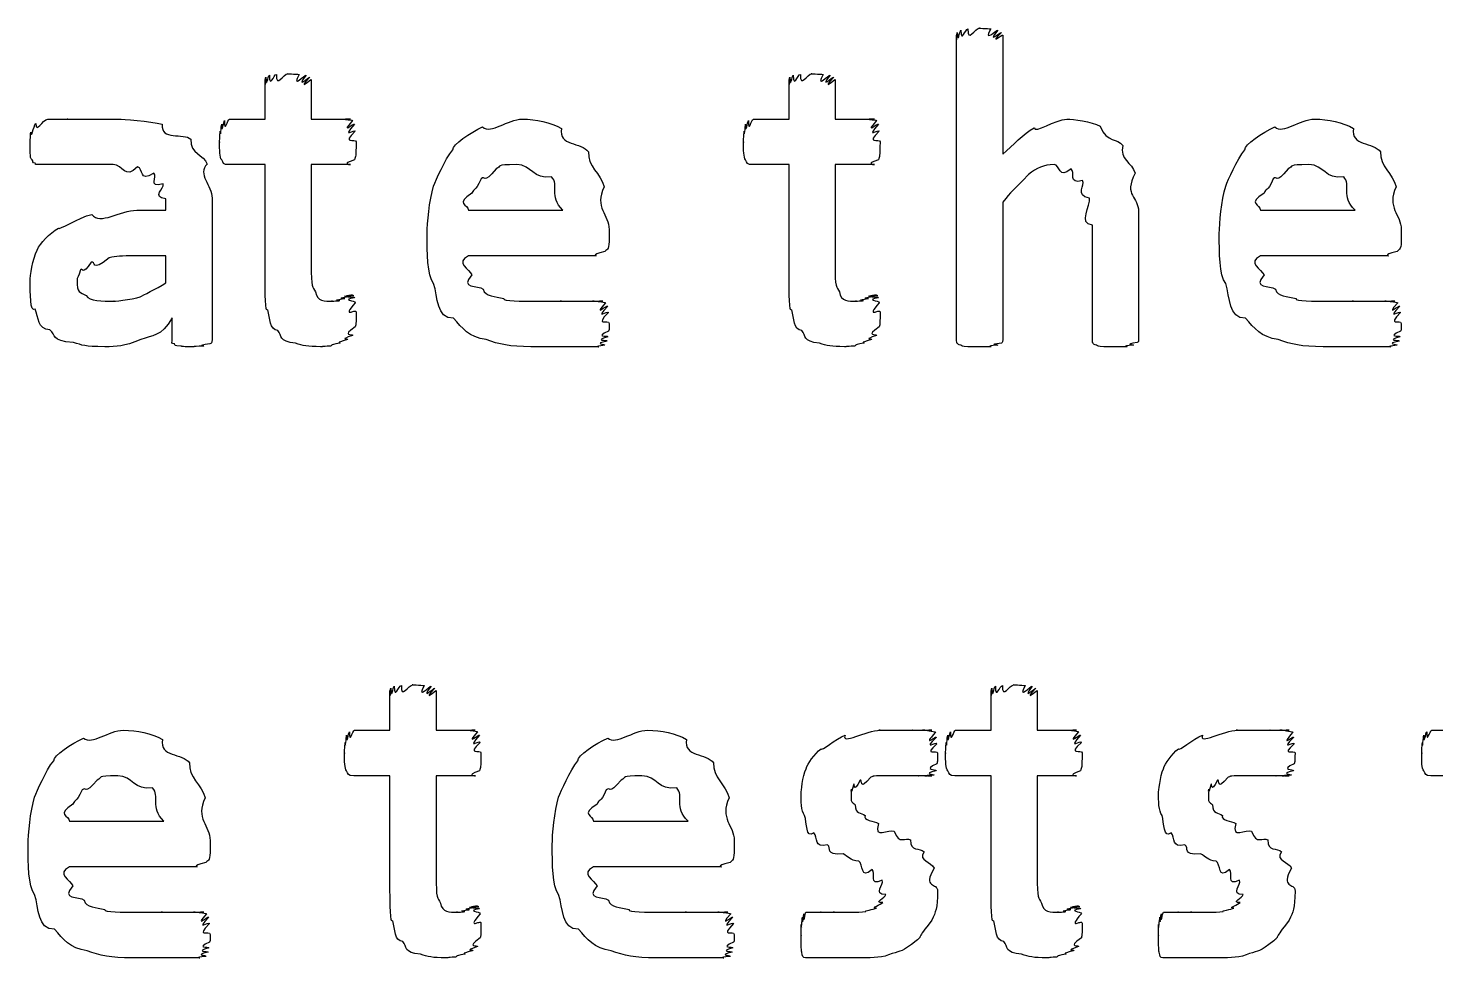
# Model space of a CAD drawing. Header units: millimetres. Extents: x 0 to 216, y 0 to 279.
# Drawn here: x 71.53 to 82.44, y 147.65 to 154.86 of the extents above; entities that cross this region are included whole.
import ezdxf

# ---------------------------------------------------------------- set-up
doc = ezdxf.new("R2010")
doc.units = ezdxf.units.MM
doc.layers.get('0').update_dxf_attribs({"linetype": 'CONTINUOUS'})

msp = doc.modelspace()

# ---------------------------------------------------------------- linework, layer by layer
at = {"color": 0}
for p, q in [((78.7259, 152.443), (78.7259, 154.802)), ((79.0843, 154.802), (79.0843, 153.881)), ((73.364, 154.152), (73.364, 154.46)), ((73.7224, 154.46), (73.7224, 154.152)), ((77.4266, 154.152), (77.4266, 154.46)), ((77.7847, 154.46), (77.7847, 154.152)), ((73.0885, 154.152), (73.364, 154.152)), ((73.7224, 154.152), (74.0255, 154.152)), ((77.1507, 154.152), (77.4266, 154.152)), ((77.7847, 154.152), (78.0881, 154.152)), ((73.364, 153.799), (73.0829, 153.799)), ((73.364, 152.906), (73.364, 153.799)), ((74.0255, 153.799), (73.7224, 153.799)), ((73.7224, 153.799), (73.7224, 153.027)), ((77.4266, 153.799), (77.1454, 153.799)), ((77.4266, 152.906), (77.4266, 153.799)), ((78.0881, 153.799), (77.7847, 153.799)), ((77.7847, 153.799), (77.7847, 153.027)), ((72.595, 153.446), (72.595, 153.534)), ((72.9534, 153.539), (72.9534, 152.443)), ((79.0843, 153.507), (79.0843, 152.443)), ((72.3692, 153.446), (72.595, 153.446)), ((74.9406, 153.446), (75.6737, 153.446)), ((80.137, 153.435), (80.137, 152.443)), ((81.0824, 153.446), (81.8155, 153.446)), ((76.0317, 153.297), (76.0317, 153.236)), ((79.7789, 152.443), (79.7789, 153.33)), ((82.1739, 153.297), (82.1739, 153.236)), ((72.595, 153.093), (72.3579, 153.093)), ((72.595, 152.884), (72.595, 153.093)), ((75.9273, 153.093), (74.9406, 153.093)), ((82.0692, 153.093), (81.0824, 153.093)), ((72.6447, 152.443), (72.6447, 152.613)), ((74.0696, 152.658), (74.0696, 152.658)), ((78.1322, 152.658), (78.1322, 152.658)), ((74.3327, 149.415), (74.3327, 149.724)), ((74.6912, 149.724), (74.6912, 149.415)), ((78.9933, 149.415), (78.9933, 149.724)), ((79.3517, 149.724), (79.3517, 149.415)), ((74.0572, 149.415), (74.3327, 149.415)), ((74.6912, 149.415), (74.9942, 149.415)), ((78.7178, 149.415), (78.9933, 149.415)), ((79.3517, 149.415), (79.6548, 149.415)), ((82.4096, 149.415), (82.6851, 149.415)), ((74.3327, 149.062), (74.0516, 149.062)), ((74.3327, 148.169), (74.3327, 149.062)), ((74.9942, 149.062), (74.6912, 149.062)), ((74.6912, 149.062), (74.6912, 148.291)), ((78.9933, 149.062), (78.7121, 149.062)), ((78.9933, 148.169), (78.9933, 149.062)), ((79.6548, 149.062), (79.3517, 149.062)), ((79.3517, 149.062), (79.3517, 148.291)), ((82.6851, 149.062), (82.4039, 149.062)), ((71.8467, 148.71), (72.5798, 148.71)), ((75.9107, 148.71), (76.6438, 148.71)), ((72.9382, 148.561), (72.9382, 148.5)), ((77.0019, 148.561), (77.0019, 148.5)), ((72.8334, 148.357), (71.8467, 148.357)), ((76.8974, 148.357), (75.9107, 148.357)), ((78.5784, 148.169), (78.5784, 148.169)), ((81.3499, 148.169), (81.3499, 148.169)), ((75.0383, 147.921), (75.0383, 147.921)), ((79.6989, 147.921), (79.6989, 147.921))]:
    msp.add_line(p, q, dxfattribs=at)
for points in [[(78.7259, 154.802), (78.7259, 154.71), (78.7273, 154.816), (78.7315, 154.824)], [(78.7315, 154.824), (78.7368, 154.725), (78.7481, 154.836), (78.759, 154.841)], [(78.759, 154.841), (78.7619, 154.736), (78.7922, 154.851), (78.8141, 154.851)], [(78.8141, 154.851), (78.8098, 154.739), (78.8691, 154.857), (78.9023, 154.857)], [(78.9023, 154.857), (78.8804, 154.857), (78.9686, 154.854), (78.9905, 154.851)], [(78.9905, 154.851), (78.927, 154.736), (79.0346, 154.848), (79.0455, 154.841)], [(79.0455, 154.841), (78.9534, 154.725), (79.0691, 154.831), (79.0734, 154.824)], [(79.0734, 154.824), (78.9644, 154.714), (79.0843, 154.813), (79.0843, 154.802)], [(73.364, 154.46), (73.364, 154.361), (73.3654, 154.468), (73.3697, 154.477)], [(73.3697, 154.477), (73.375, 154.375), (73.3859, 154.489), (73.3972, 154.493)], [(73.3972, 154.493), (73.4, 154.383), (73.43, 154.499), (73.4522, 154.499)], [(73.4522, 154.499), (73.448, 154.386), (73.5072, 154.504), (73.5404, 154.504)], [(73.5404, 154.504), (73.5182, 154.504), (73.6064, 154.501), (73.6286, 154.499)], [(73.6286, 154.499), (73.5651, 154.383), (73.6727, 154.496), (73.6836, 154.493)], [(73.6836, 154.493), (73.5912, 154.375), (73.7073, 154.484), (73.7112, 154.477)], [(73.7112, 154.477), (73.6025, 154.361), (73.7224, 154.463), (73.7224, 154.46)], [(77.4266, 154.46), (77.4266, 154.361), (77.4277, 154.468), (77.4319, 154.477)], [(77.4319, 154.477), (77.4375, 154.375), (77.4485, 154.489), (77.4594, 154.493)], [(77.4594, 154.493), (77.4622, 154.383), (77.4926, 154.499), (77.5148, 154.499)], [(77.5148, 154.499), (77.5106, 154.386), (77.5698, 154.504), (77.603, 154.504)], [(77.603, 154.504), (77.5808, 154.504), (77.669, 154.501), (77.6912, 154.499)], [(77.6912, 154.499), (77.6277, 154.383), (77.7353, 154.496), (77.7462, 154.493)], [(77.7462, 154.493), (77.6538, 154.375), (77.7695, 154.484), (77.7737, 154.477)], [(77.7737, 154.477), (77.6647, 154.361), (77.7847, 154.463), (77.7847, 154.46)], [(71.5479, 154.052), (71.5532, 153.989), (71.567, 154.097), (71.5864, 154.118)], [(71.5864, 154.118), (71.5892, 154.033), (71.6361, 154.152), (71.6802, 154.152)], [(71.6802, 154.152), (71.6774, 154.152), (71.7751, 154.152), (71.8344, 154.152)], [(71.8344, 154.152), (71.7959, 154.152), (71.9557, 154.152), (72.0217, 154.152)], [(72.0217, 154.152), (72.0492, 154.152), (72.161, 154.152), (72.2313, 154.152)], [(72.2313, 154.152), (72.2507, 154.152), (72.475, 154.138), (72.5674, 154.113)], [(73.0278, 154.113), (73.0292, 154.022), (73.0416, 154.136), (73.0497, 154.141)], [(73.0497, 154.141), (73.0472, 154.033), (73.0733, 154.152), (73.0885, 154.152)], [(74.0255, 154.152), (73.9292, 154.152), (74.0378, 154.147), (74.0421, 154.141)], [(74.0421, 154.141), (73.9401, 154.022), (74.0544, 154.127), (74.0586, 154.113)], [(75.0507, 154.091), (75.117, 154.033), (75.245, 154.152), (75.3593, 154.152)], [(75.3593, 154.152), (75.4655, 154.152), (75.577, 154.127), (75.6627, 154.08)], [(77.0901, 154.113), (77.0915, 154.022), (77.1042, 154.136), (77.1123, 154.141)], [(77.1123, 154.141), (77.1095, 154.033), (77.1356, 154.152), (77.1507, 154.152)], [(78.0881, 154.152), (77.9914, 154.152), (78.1004, 154.147), (78.1043, 154.141)], [(78.1043, 154.141), (78.0023, 154.022), (78.117, 154.127), (78.1209, 154.113)], [(79.3267, 154.085), (79.3281, 154.033), (79.4949, 154.152), (79.5803, 154.152)], [(79.5803, 154.152), (79.6325, 154.152), (79.7691, 154.132), (79.8393, 154.097)], [(81.1925, 154.091), (81.2588, 154.033), (81.3869, 154.152), (81.5012, 154.152)], [(81.5012, 154.152), (81.6074, 154.152), (81.7192, 154.127), (81.8046, 154.08)], [(71.5423, 153.953), (71.5423, 153.945), (71.5437, 154.03), (71.5479, 154.052)], [(72.5674, 154.113), (72.5523, 153.982), (72.7329, 154.048), (72.7879, 153.997)], [(73.0112, 153.975), (73.0112, 153.949), (73.0127, 154.036), (73.0169, 154.058)], [(73.0169, 154.058), (73.0179, 153.993), (73.0236, 154.098), (73.0278, 154.113)], [(74.0586, 154.113), (73.9482, 153.993), (74.0639, 154.08), (74.0639, 154.058)], [(74.0639, 154.058), (73.951, 153.949), (74.0696, 154.008), (74.0696, 153.975)], [(74.8192, 153.914), (74.815, 153.953), (74.9582, 154.05), (75.0507, 154.091)], [(75.6627, 154.08), (75.6348, 153.942), (75.8169, 153.975), (75.8719, 153.898)], [(77.0738, 153.975), (77.0738, 153.949), (77.0749, 154.036), (77.0791, 154.058)], [(77.0791, 154.058), (77.0805, 153.993), (77.0862, 154.098), (77.0901, 154.113)], [(78.1209, 154.113), (78.0108, 153.993), (78.1265, 154.08), (78.1265, 154.058)], [(78.1265, 154.058), (78.0136, 153.949), (78.1322, 154.008), (78.1322, 153.975)], [(79.0843, 153.881), (79.1626, 153.945), (79.2455, 154.041), (79.3267, 154.085)], [(79.8393, 154.097), (79.8946, 153.96), (79.9715, 154.01), (80.0156, 153.948)], [(80.9611, 153.914), (80.9569, 153.953), (81.1004, 154.05), (81.1925, 154.091)], [(81.8046, 154.08), (81.7771, 153.942), (81.9587, 153.975), (82.0138, 153.898)], [(71.5423, 153.887), (71.5423, 153.878), (71.5423, 153.931), (71.5423, 153.953)], [(72.7879, 153.997), (72.7837, 153.878), (72.8885, 153.881), (72.9149, 153.804)], [(73.0278, 153.837), (73.0112, 153.854), (73.0112, 153.912), (73.0112, 153.975)], [(74.0696, 153.975), (74.0696, 153.854), (74.0653, 153.866), (74.0586, 153.837)], [(74.6704, 153.633), (74.6898, 153.68), (74.7557, 153.837), (74.8192, 153.914)], [(75.8719, 153.898), (75.8624, 153.788), (75.9672, 153.73), (75.9933, 153.628)], [(77.0901, 153.837), (77.0738, 153.854), (77.0738, 153.912), (77.0738, 153.975)], [(78.1322, 153.975), (78.1322, 153.854), (78.1279, 153.866), (78.1209, 153.837)], [(80.0156, 153.948), (79.9828, 153.839), (80.0901, 153.817), (80.1095, 153.732)], [(80.8122, 153.633), (80.8316, 153.68), (80.8976, 153.837), (80.9611, 153.914)], [(82.0138, 153.898), (82.0043, 153.788), (82.109, 153.73), (82.1351, 153.628)], [(71.5589, 153.837), (71.5451, 153.839), (71.5451, 153.868), (71.5423, 153.887)], [(71.5807, 153.81), (71.5603, 153.813), (71.5656, 153.826), (71.5589, 153.837)], [(71.6082, 153.799), (71.5754, 153.799), (71.5878, 153.802), (71.5807, 153.81)], [(71.6802, 153.799), (71.6001, 153.799), (71.622, 153.799), (71.6082, 153.799)], [(71.8012, 153.799), (71.6661, 153.799), (71.713, 153.799), (71.6802, 153.799)], [(71.9667, 153.799), (71.8799, 153.799), (71.8481, 153.799), (71.8012, 153.799)], [(72.1872, 153.799), (72.0079, 153.799), (72.033, 153.799), (71.9667, 153.799)], [(72.3745, 153.782), (72.281, 153.68), (72.2602, 153.799), (72.1872, 153.799)], [(72.9149, 153.804), (72.8349, 153.724), (72.9534, 153.639), (72.9534, 153.539)], [(73.0829, 153.799), (73.0359, 153.799), (73.0416, 153.811), (73.0278, 153.837)], [(74.0586, 153.837), (73.9373, 153.799), (74.0392, 153.799), (74.0255, 153.799)], [(75.3152, 153.799), (75.1417, 153.799), (75.2023, 153.788), (75.1554, 153.766)], [(75.5855, 153.705), (75.4394, 153.68), (75.4366, 153.799), (75.3152, 153.799)], [(77.1454, 153.799), (77.0985, 153.799), (77.1042, 153.811), (77.0901, 153.837)], [(78.1209, 153.837), (77.9999, 153.799), (78.1018, 153.799), (78.0881, 153.799)], [(79.4812, 153.799), (79.3983, 153.799), (79.3489, 153.773), (79.2826, 153.722)], [(79.6135, 153.766), (79.5154, 153.68), (79.532, 153.799), (79.4812, 153.799)], [(81.4571, 153.799), (81.2835, 153.799), (81.3442, 153.788), (81.2973, 153.766)], [(81.7273, 153.705), (81.5813, 153.68), (81.5785, 153.799), (81.4571, 153.799)], [(72.5015, 153.732), (72.3829, 153.658), (72.4256, 153.771), (72.3745, 153.782)], [(72.5731, 153.65), (72.4489, 153.614), (72.5343, 153.711), (72.5015, 153.732)], [(75.0397, 153.688), (74.9875, 153.578), (74.9861, 153.622), (74.9681, 153.578)], [(75.1554, 153.766), (75.0507, 153.64), (75.0729, 153.722), (75.0397, 153.688)], [(75.6737, 153.446), (75.5608, 153.556), (75.6476, 153.642), (75.5855, 153.705)], [(79.2826, 153.722), (79.1517, 153.581), (79.1531, 153.602), (79.0843, 153.507)], [(79.7017, 153.677), (79.5884, 153.64), (79.6491, 153.746), (79.6135, 153.766)], [(80.1095, 153.732), (80.0185, 153.556), (80.137, 153.552), (80.137, 153.435)], [(81.1816, 153.688), (81.1294, 153.578), (81.128, 153.622), (81.11, 153.578)], [(81.2973, 153.766), (81.1925, 153.64), (81.2147, 153.722), (81.1816, 153.688)], [(81.8155, 153.446), (81.7026, 153.556), (81.7894, 153.642), (81.7273, 153.705)], [(72.595, 153.534), (72.4793, 153.548), (72.5868, 153.617), (72.5731, 153.65)], [(74.6206, 153.264), (74.6206, 153.343), (74.6372, 153.523), (74.6704, 153.633)], [(74.9681, 153.578), (74.833, 153.493), (74.9406, 153.493), (74.9406, 153.446)], [(75.9933, 153.628), (75.9135, 153.464), (76.0317, 153.414), (76.0317, 153.297)], [(79.7567, 153.539), (79.6368, 153.563), (79.7264, 153.64), (79.7017, 153.677)], [(80.7628, 153.264), (80.7628, 153.343), (80.7791, 153.523), (80.8122, 153.633)], [(81.11, 153.578), (80.9748, 153.493), (81.0824, 153.493), (81.0824, 153.446)], [(82.1351, 153.628), (82.0554, 153.464), (82.1739, 153.414), (82.1739, 153.297)], [(79.7789, 153.33), (79.6629, 153.338), (79.7705, 153.487), (79.7567, 153.539)], [(71.7628, 153.308), (71.7585, 153.283), (71.9183, 153.391), (72.0217, 153.413)], [(72.0217, 153.413), (72.0824, 153.327), (72.2394, 153.446), (72.3692, 153.446)], [(71.5973, 153.137), (71.6195, 153.192), (71.6926, 153.264), (71.7628, 153.308)], [(74.6704, 152.878), (74.6206, 152.942), (74.6206, 153.116), (74.6206, 153.264)], [(80.8122, 152.878), (80.7628, 152.942), (80.7628, 153.116), (80.7628, 153.264)], [(71.5423, 152.895), (71.5423, 152.935), (71.5603, 153.067), (71.5973, 153.137)], [(76.0317, 153.236), (76.0317, 153.137), (76.0208, 153.148), (75.9989, 153.126)], [(82.1739, 153.236), (82.1739, 153.137), (82.1626, 153.148), (82.1408, 153.126)], [(72.0164, 153.043), (71.9391, 152.928), (71.9515, 153.008), (71.9335, 152.983)], [(72.154, 153.077), (72.0122, 152.957), (72.052, 153.057), (72.0164, 153.043)], [(72.3579, 153.093), (72.2436, 153.093), (72.2119, 153.088), (72.154, 153.077)], [(73.7224, 153.027), (73.7196, 152.835), (73.7334, 152.859), (73.7553, 152.812)], [(74.9406, 153.093), (74.833, 153.038), (74.9487, 152.988), (74.9681, 152.944)], [(75.9989, 153.126), (75.8694, 153.093), (75.952, 153.093), (75.9273, 153.093)], [(77.7847, 153.027), (77.7819, 152.835), (77.7956, 152.859), (77.8178, 152.812)], [(81.0824, 153.093), (80.9748, 153.038), (81.0906, 152.988), (81.11, 152.944)], [(82.1408, 153.126), (82.0113, 153.093), (82.0939, 153.093), (82.0692, 153.093)], [(71.9335, 152.983), (71.9018, 152.879), (71.906, 152.935), (71.906, 152.906)], [(74.9681, 152.944), (74.87, 152.835), (75.015, 152.867), (75.0563, 152.834)], [(81.11, 152.944), (81.0122, 152.835), (81.1569, 152.867), (81.1982, 152.834)], [(71.5807, 152.68), (71.5423, 152.644), (71.5423, 152.813), (71.5423, 152.895)], [(71.906, 152.906), (71.9018, 152.798), (71.9296, 152.813), (71.9776, 152.785)], [(72.3967, 152.774), (72.409, 152.787), (72.5248, 152.835), (72.595, 152.884)], [(73.3859, 152.674), (73.364, 152.644), (73.364, 152.818), (73.364, 152.906)], [(73.7553, 152.812), (73.7676, 152.74), (73.8244, 152.74), (73.8875, 152.74)], [(74.8249, 152.608), (74.6898, 152.608), (74.7063, 152.771), (74.6704, 152.878)], [(75.0563, 152.834), (75.0686, 152.774), (75.1498, 152.78), (75.2161, 152.762)], [(77.4485, 152.674), (77.4266, 152.644), (77.4266, 152.818), (77.4266, 152.906)], [(77.8178, 152.812), (77.8302, 152.74), (77.8866, 152.74), (77.9501, 152.74)], [(80.9667, 152.608), (80.8316, 152.608), (80.8482, 152.771), (80.8122, 152.878)], [(81.1982, 152.834), (81.2105, 152.774), (81.292, 152.78), (81.358, 152.762)], [(71.9776, 152.785), (72.0012, 152.74), (72.1004, 152.74), (72.1928, 152.74)], [(72.1928, 152.74), (72.1663, 152.74), (72.3332, 152.751), (72.3967, 152.774)], [(73.8875, 152.74), (73.8519, 152.74), (73.9278, 152.742), (73.9429, 152.746)], [(73.9429, 152.746), (73.8822, 152.751), (73.9704, 152.758), (73.9814, 152.762)], [(73.9814, 152.762), (73.9069, 152.762), (74.0061, 152.775), (74.0145, 152.779)], [(74.0145, 152.779), (73.9263, 152.774), (74.0336, 152.79), (74.0421, 152.79)], [(74.0421, 152.79), (73.9373, 152.774), (74.0488, 152.787), (74.053, 152.785)], [(74.053, 152.785), (73.944, 152.769), (74.0586, 152.779), (74.0586, 152.768)], [(74.0586, 152.768), (73.9482, 152.751), (74.0639, 152.747), (74.0639, 152.729)], [(74.0639, 152.729), (73.951, 152.597), (74.0696, 152.687), (74.0696, 152.658)], [(75.2161, 152.762), (75.2009, 152.74), (75.3622, 152.74), (75.4585, 152.74)], [(75.4585, 152.74), (75.4916, 152.74), (75.6035, 152.74), (75.6627, 152.74)], [(75.6627, 152.74), (75.6087, 152.74), (75.77, 152.74), (75.8112, 152.74)], [(75.8112, 152.74), (75.8112, 152.74), (75.8899, 152.74), (75.916, 152.74)], [(75.916, 152.74), (75.8666, 152.74), (75.9672, 152.74), (75.9823, 152.74)], [(75.9823, 152.74), (75.8913, 152.74), (76.0003, 152.736), (76.0042, 152.729)], [(76.0042, 152.729), (75.9023, 152.611), (76.0166, 152.716), (76.0208, 152.702)], [(76.0208, 152.702), (75.9107, 152.586), (76.0264, 152.674), (76.0264, 152.652)], [(77.9501, 152.74), (77.9141, 152.74), (77.99, 152.742), (78.0052, 152.746)], [(78.0052, 152.746), (77.9445, 152.751), (78.0327, 152.758), (78.044, 152.762)], [(78.044, 152.762), (77.9695, 152.762), (78.0687, 152.775), (78.0768, 152.779)], [(78.0768, 152.779), (77.9886, 152.774), (78.0962, 152.79), (78.1043, 152.79)], [(78.1043, 152.79), (77.9999, 152.774), (78.1114, 152.787), (78.1156, 152.785)], [(78.1156, 152.785), (78.0066, 152.769), (78.1209, 152.779), (78.1209, 152.768)], [(78.1209, 152.768), (78.0108, 152.751), (78.1265, 152.747), (78.1265, 152.729)], [(78.1265, 152.729), (78.0136, 152.597), (78.1322, 152.687), (78.1322, 152.658)], [(81.358, 152.762), (81.3428, 152.74), (81.504, 152.74), (81.6007, 152.74)], [(81.6007, 152.74), (81.6335, 152.74), (81.7453, 152.74), (81.8046, 152.74)], [(81.8046, 152.74), (81.7506, 152.74), (81.9118, 152.74), (81.9535, 152.74)], [(81.9535, 152.74), (81.9535, 152.74), (82.0318, 152.74), (82.0579, 152.74)], [(82.0579, 152.74), (82.0085, 152.74), (82.109, 152.74), (82.1242, 152.74)], [(82.1242, 152.74), (82.0332, 152.74), (82.1422, 152.736), (82.1461, 152.729)], [(82.1461, 152.729), (82.0441, 152.611), (82.1588, 152.716), (82.1626, 152.702)], [(82.1626, 152.702), (82.0526, 152.586), (82.1683, 152.674), (82.1683, 152.652)], [(71.6964, 152.52), (71.5973, 152.52), (71.6097, 152.616), (71.5807, 152.68)], [(72.6447, 152.613), (72.5565, 152.461), (72.4902, 152.479), (72.402, 152.443)], [(73.4632, 152.514), (73.3972, 152.516), (73.4039, 152.611), (73.3859, 152.674)], [(74.0696, 152.658), (74.0696, 152.52), (74.0668, 152.571), (74.0639, 152.542)], [(75.0782, 152.443), (74.9434, 152.461), (74.8937, 152.534), (74.8249, 152.608)], [(76.0264, 152.652), (75.9135, 152.542), (76.0317, 152.602), (76.0317, 152.569)], [(77.5257, 152.514), (77.4594, 152.516), (77.4665, 152.611), (77.4485, 152.674)], [(78.1322, 152.658), (78.1322, 152.52), (78.1293, 152.571), (78.1265, 152.542)], [(81.22, 152.443), (81.0853, 152.461), (81.0355, 152.534), (80.9667, 152.608)], [(82.1683, 152.652), (82.0554, 152.542), (82.1739, 152.602), (82.1739, 152.569)], [(71.8785, 152.421), (71.6964, 152.432), (71.7476, 152.476), (71.6964, 152.52)], [(73.6011, 152.415), (73.466, 152.428), (73.4991, 152.47), (73.4632, 152.514)], [(74.0639, 152.542), (73.944, 152.461), (74.053, 152.49), (74.0421, 152.476)], [(76.0264, 152.509), (75.9107, 152.454), (76.0236, 152.479), (76.0208, 152.465)], [(76.0317, 152.569), (76.0317, 152.487), (76.0293, 152.527), (76.0264, 152.509)], [(77.6633, 152.415), (77.5286, 152.428), (77.5614, 152.47), (77.5257, 152.514)], [(78.1265, 152.542), (78.0066, 152.461), (78.1156, 152.49), (78.1043, 152.476)], [(82.1683, 152.509), (82.0526, 152.454), (82.1655, 152.479), (82.1626, 152.465)], [(82.1739, 152.569), (82.1739, 152.487), (82.1711, 152.527), (82.1683, 152.509)], [(72.1212, 152.388), (71.9571, 152.388), (71.9515, 152.399), (71.8785, 152.421)], [(72.402, 152.443), (72.2616, 152.388), (72.2203, 152.388), (72.1212, 152.388)], [(72.6613, 152.41), (72.6295, 152.41), (72.6447, 152.428), (72.6447, 152.443)], [(72.7107, 152.393), (72.6514, 152.394), (72.6722, 152.401), (72.6613, 152.41)], [(72.7989, 152.388), (72.6955, 152.388), (72.7329, 152.389), (72.7107, 152.393)], [(72.8871, 152.393), (72.7728, 152.388), (72.8391, 152.388), (72.7989, 152.388)], [(72.9368, 152.41), (72.8126, 152.394), (72.9093, 152.396), (72.8871, 152.393)], [(72.9534, 152.443), (72.9534, 152.41), (72.9477, 152.417), (72.9368, 152.41)], [(73.7941, 152.388), (73.6946, 152.388), (73.6561, 152.396), (73.6011, 152.415)], [(73.871, 152.393), (73.7941, 152.388), (73.8188, 152.388), (73.7941, 152.388)], [(73.9429, 152.415), (73.8449, 152.399), (73.896, 152.4), (73.871, 152.393)], [(74.0033, 152.443), (73.889, 152.412), (73.9648, 152.422), (73.9429, 152.415)], [(74.0421, 152.476), (73.9263, 152.435), (74.0212, 152.454), (74.0033, 152.443)], [(75.4257, 152.388), (75.2602, 152.388), (75.1777, 152.406), (75.0782, 152.443)], [(75.6405, 152.388), (75.4697, 152.388), (75.5026, 152.388), (75.4257, 152.388)], [(75.8169, 152.388), (75.7192, 152.388), (75.7068, 152.388), (75.6405, 152.388)], [(75.9435, 152.388), (75.8225, 152.388), (75.868, 152.388), (75.8169, 152.388)], [(75.9989, 152.399), (75.8885, 152.388), (75.9767, 152.388), (75.9435, 152.388)], [(76.0155, 152.432), (75.8994, 152.406), (76.0056, 152.41), (75.9989, 152.399)], [(76.0208, 152.465), (75.9065, 152.428), (76.018, 152.443), (76.0155, 152.432)], [(77.8563, 152.388), (77.7572, 152.388), (77.7187, 152.396), (77.6633, 152.415)], [(77.9336, 152.393), (77.8563, 152.388), (77.8813, 152.388), (77.8563, 152.388)], [(78.0052, 152.415), (77.9074, 152.399), (77.9582, 152.4), (77.9336, 152.393)], [(78.0658, 152.443), (77.9515, 152.412), (78.0274, 152.422), (78.0052, 152.415)], [(78.1043, 152.476), (77.9886, 152.435), (78.0838, 152.454), (78.0658, 152.443)], [(78.7315, 152.415), (78.7259, 152.412), (78.7259, 152.432), (78.7259, 152.443)], [(78.759, 152.399), (78.7368, 152.401), (78.7382, 152.411), (78.7315, 152.415)], [(78.8141, 152.388), (78.7619, 152.39), (78.7728, 152.394), (78.759, 152.399)], [(78.9023, 152.388), (78.8098, 152.388), (78.8388, 152.388), (78.8141, 152.388)], [(78.9905, 152.388), (78.8804, 152.388), (78.9383, 152.388), (78.9023, 152.388)], [(79.0455, 152.399), (78.927, 152.39), (79.0152, 152.39), (78.9905, 152.388)], [(79.0734, 152.415), (78.9534, 152.401), (79.0593, 152.406), (79.0455, 152.399)], [(79.0843, 152.443), (79.0815, 152.412), (79.0801, 152.422), (79.0734, 152.415)], [(79.7842, 152.415), (79.78, 152.412), (79.7789, 152.432), (79.7789, 152.443)], [(79.8117, 152.399), (79.7913, 152.401), (79.7913, 152.411), (79.7842, 152.415)], [(79.8671, 152.388), (79.8174, 152.39), (79.8255, 152.394), (79.8117, 152.399)], [(79.9606, 152.388), (79.8643, 152.388), (79.8918, 152.388), (79.8671, 152.388)], [(80.0435, 152.388), (79.9345, 152.388), (79.9938, 152.388), (79.9606, 152.388)], [(80.0985, 152.399), (79.9828, 152.39), (80.0682, 152.39), (80.0435, 152.388)], [(80.1261, 152.421), (80.0075, 152.401), (80.1123, 152.406), (80.0985, 152.399)], [(80.137, 152.443), (80.137, 152.417), (80.1328, 152.428), (80.1261, 152.421)], [(81.5675, 152.388), (81.4021, 152.388), (81.3195, 152.406), (81.22, 152.443)], [(81.7824, 152.388), (81.6116, 152.388), (81.6448, 152.388), (81.5675, 152.388)], [(81.9587, 152.388), (81.861, 152.388), (81.8487, 152.388), (81.7824, 152.388)], [(82.0857, 152.388), (81.9644, 152.388), (82.0099, 152.388), (81.9587, 152.388)], [(82.1408, 152.399), (82.0304, 152.388), (82.1186, 152.388), (82.0857, 152.388)], [(82.1574, 152.432), (82.0416, 152.406), (82.1475, 152.41), (82.1408, 152.399)], [(82.1626, 152.465), (82.0484, 152.428), (82.1602, 152.443), (82.1574, 152.432)], [(74.3384, 149.74), (74.3437, 149.638), (74.355, 149.753), (74.3659, 149.757)], [(74.3659, 149.757), (74.3687, 149.647), (74.3991, 149.762), (74.4209, 149.762)], [(74.4209, 149.762), (74.4167, 149.649), (74.476, 149.768), (74.5091, 149.768)], [(74.5091, 149.768), (74.4873, 149.768), (74.5755, 149.765), (74.5973, 149.762)], [(74.5973, 149.762), (74.5338, 149.647), (74.6414, 149.76), (74.6524, 149.757)], [(74.6524, 149.757), (74.5603, 149.638), (74.676, 149.747), (74.6799, 149.74)], [(78.9989, 149.74), (79.0042, 149.638), (79.0152, 149.753), (79.0265, 149.757)], [(79.0265, 149.757), (79.0293, 149.647), (79.0593, 149.762), (79.0815, 149.762)], [(79.0815, 149.762), (79.0773, 149.649), (79.1365, 149.768), (79.1697, 149.768)], [(79.1697, 149.768), (79.1475, 149.768), (79.2357, 149.765), (79.2579, 149.762)], [(79.2579, 149.762), (79.1944, 149.647), (79.302, 149.76), (79.3129, 149.757)], [(79.3129, 149.757), (79.2208, 149.638), (79.3365, 149.747), (79.3404, 149.74)], [(74.3327, 149.724), (74.3327, 149.625), (74.3342, 149.732), (74.3384, 149.74)], [(74.6799, 149.74), (74.5712, 149.625), (74.6912, 149.727), (74.6912, 149.724)], [(78.9933, 149.724), (78.9933, 149.625), (78.9947, 149.732), (78.9989, 149.74)], [(79.3404, 149.74), (79.2318, 149.625), (79.3517, 149.727), (79.3517, 149.724)], [(71.7254, 149.178), (71.7215, 149.217), (71.8647, 149.313), (71.9571, 149.354)], [(71.9571, 149.354), (72.0231, 149.297), (72.1512, 149.415), (72.2658, 149.415)], [(72.2658, 149.415), (72.3717, 149.415), (72.4835, 149.39), (72.5689, 149.344)], [(72.5689, 149.344), (72.5413, 149.206), (72.7234, 149.239), (72.7784, 149.162)], [(73.98, 149.239), (73.98, 149.213), (73.9814, 149.299), (73.9856, 149.321)], [(73.9856, 149.321), (73.987, 149.257), (73.9923, 149.362), (73.9965, 149.377)], [(73.9965, 149.377), (73.998, 149.286), (74.0103, 149.4), (74.0184, 149.404)], [(74.0184, 149.404), (74.016, 149.297), (74.0421, 149.415), (74.0572, 149.415)], [(74.9942, 149.415), (74.8979, 149.415), (75.0066, 149.411), (75.0108, 149.404)], [(75.0108, 149.404), (74.9088, 149.286), (75.0231, 149.39), (75.0274, 149.377)], [(75.0274, 149.377), (74.9169, 149.257), (75.0327, 149.344), (75.0327, 149.321)], [(75.0327, 149.321), (74.9198, 149.213), (75.0383, 149.272), (75.0383, 149.239)], [(75.7894, 149.178), (75.7851, 149.217), (75.9284, 149.313), (76.0208, 149.354)], [(76.0208, 149.354), (76.0871, 149.297), (76.2152, 149.415), (76.3295, 149.415)], [(76.3295, 149.415), (76.4357, 149.415), (76.5471, 149.39), (76.6329, 149.344)], [(76.6329, 149.344), (76.605, 149.206), (76.787, 149.239), (76.8421, 149.162)], [(77.6746, 149.272), (77.6746, 149.246), (77.7875, 149.35), (77.8619, 149.377)], [(77.8619, 149.377), (77.8245, 149.297), (78.0288, 149.415), (78.1322, 149.415)], [(78.1322, 149.415), (78.0891, 149.415), (78.2204, 149.415), (78.2645, 149.415)], [(78.2645, 149.415), (78.2948, 149.415), (78.3484, 149.415), (78.3855, 149.415)], [(78.3855, 149.415), (78.3689, 149.415), (78.4532, 149.415), (78.4793, 149.415)], [(78.4793, 149.415), (78.42, 149.415), (78.5234, 149.415), (78.5343, 149.415)], [(78.5343, 149.415), (78.4461, 149.415), (78.558, 149.41), (78.5619, 149.399)], [(78.5619, 149.399), (78.4532, 149.275), (78.5675, 149.374), (78.5675, 149.36)], [(78.5675, 149.36), (78.4571, 149.25), (78.5731, 149.333), (78.5731, 149.31)], [(78.6405, 149.239), (78.6405, 149.213), (78.6419, 149.299), (78.6462, 149.321)], [(78.6462, 149.321), (78.6476, 149.257), (78.6529, 149.362), (78.6571, 149.377)], [(78.6571, 149.377), (78.6585, 149.286), (78.6709, 149.4), (78.679, 149.404)], [(78.679, 149.404), (78.6765, 149.297), (78.7026, 149.415), (78.7178, 149.415)], [(79.6548, 149.415), (79.5584, 149.415), (79.6671, 149.411), (79.6713, 149.404)], [(79.6713, 149.404), (79.5694, 149.286), (79.6837, 149.39), (79.6879, 149.377)], [(79.6879, 149.377), (79.5775, 149.257), (79.6932, 149.344), (79.6932, 149.321)], [(79.6932, 149.321), (79.5803, 149.213), (79.6989, 149.272), (79.6989, 149.239)], [(80.4457, 149.272), (80.4457, 149.246), (80.5586, 149.35), (80.633, 149.377)], [(80.633, 149.377), (80.596, 149.297), (80.7999, 149.415), (80.9032, 149.415)], [(80.9032, 149.415), (80.8605, 149.415), (80.9914, 149.415), (81.0355, 149.415)], [(81.0355, 149.415), (81.0659, 149.415), (81.1195, 149.415), (81.1569, 149.415)], [(81.1569, 149.415), (81.1403, 149.415), (81.2243, 149.415), (81.2504, 149.415)], [(81.2504, 149.415), (81.1911, 149.415), (81.2945, 149.415), (81.3058, 149.415)], [(81.3058, 149.415), (81.2176, 149.415), (81.329, 149.41), (81.3333, 149.399)], [(81.3333, 149.399), (81.2243, 149.275), (81.3386, 149.374), (81.3386, 149.36)], [(81.3386, 149.36), (81.2285, 149.25), (81.3442, 149.333), (81.3442, 149.31)], [(82.3323, 149.239), (82.3323, 149.213), (82.3337, 149.299), (82.3376, 149.321)], [(82.3376, 149.321), (82.339, 149.257), (82.3447, 149.362), (82.3489, 149.377)], [(82.3489, 149.377), (82.3503, 149.286), (82.3627, 149.4), (82.3708, 149.404)], [(82.3708, 149.404), (82.368, 149.297), (82.3944, 149.415), (82.4096, 149.415)], [(73.9965, 149.101), (73.98, 149.117), (73.98, 149.175), (73.98, 149.239)], [(75.0383, 149.239), (75.0383, 149.117), (75.0341, 149.13), (75.0274, 149.101)], [(77.5589, 149.117), (77.5712, 149.158), (77.622, 149.228), (77.6746, 149.272)], [(78.5731, 149.31), (78.4599, 149.208), (78.5784, 149.268), (78.5784, 149.239)], [(78.5784, 149.239), (78.5784, 149.151), (78.5756, 149.181), (78.5731, 149.156)], [(78.6571, 149.101), (78.6405, 149.117), (78.6405, 149.175), (78.6405, 149.239)], [(79.6989, 149.239), (79.6989, 149.117), (79.6946, 149.13), (79.6879, 149.101)], [(80.33, 149.117), (80.3423, 149.158), (80.3935, 149.228), (80.4457, 149.272)], [(81.3442, 149.31), (81.2313, 149.208), (81.3499, 149.268), (81.3499, 149.239)], [(81.3499, 149.239), (81.3499, 149.151), (81.347, 149.181), (81.3442, 149.156)], [(82.3489, 149.101), (82.3323, 149.117), (82.3323, 149.175), (82.3323, 149.239)], [(71.5768, 148.897), (71.5959, 148.944), (71.6622, 149.101), (71.7254, 149.178)], [(72.7784, 149.162), (72.7685, 149.051), (72.8733, 148.994), (72.8998, 148.892)], [(74.0516, 149.062), (74.0047, 149.062), (74.0103, 149.075), (73.9965, 149.101)], [(75.0274, 149.101), (74.906, 149.062), (75.008, 149.062), (74.9942, 149.062)], [(75.6405, 148.897), (75.6599, 148.944), (75.7259, 149.101), (75.7894, 149.178)], [(76.8421, 149.162), (76.8325, 149.051), (76.9373, 148.994), (76.9634, 148.892)], [(77.5201, 148.936), (77.5201, 148.926), (77.5324, 149.062), (77.5589, 149.117)], [(78.5675, 149.101), (78.449, 149.073), (78.558, 149.075), (78.5509, 149.068)], [(78.5731, 149.156), (78.4571, 149.102), (78.5703, 149.115), (78.5675, 149.101)], [(78.7121, 149.062), (78.6652, 149.062), (78.6709, 149.075), (78.6571, 149.101)], [(79.6879, 149.101), (79.5666, 149.062), (79.6685, 149.062), (79.6548, 149.062)], [(80.2915, 148.936), (80.2915, 148.926), (80.3039, 149.062), (80.33, 149.117)], [(81.3386, 149.101), (81.22, 149.073), (81.329, 149.075), (81.3223, 149.068)], [(81.3442, 149.156), (81.2285, 149.102), (81.3414, 149.115), (81.3386, 149.101)], [(82.4039, 149.062), (82.357, 149.062), (82.3627, 149.075), (82.3489, 149.101)], [(72.0619, 149.029), (71.9571, 148.904), (71.979, 148.985), (71.9459, 148.952)], [(72.2217, 149.062), (72.0478, 149.062), (72.1085, 149.051), (72.0619, 149.029)], [(72.4916, 148.969), (72.3456, 148.944), (72.3427, 149.062), (72.2217, 149.062)], [(76.1256, 149.029), (76.0208, 148.904), (76.043, 148.985), (76.0099, 148.952)], [(76.2854, 149.062), (76.1118, 149.062), (76.1725, 149.051), (76.1256, 149.029)], [(76.5556, 148.969), (76.4095, 148.944), (76.4067, 149.062), (76.2854, 149.062)], [(77.9279, 148.996), (77.8979, 148.889), (77.9117, 148.971), (77.9117, 148.958)], [(77.9776, 149.029), (77.9198, 148.915), (77.9392, 149.01), (77.9279, 148.996)], [(78.0602, 149.051), (77.9639, 148.933), (77.9999, 149.04), (77.9776, 149.029)], [(78.1816, 149.062), (78.0341, 149.062), (78.0962, 149.058), (78.0602, 149.051)], [(78.3195, 149.062), (78.2479, 149.062), (78.2327, 149.062), (78.1816, 149.062)], [(78.4243, 149.062), (78.3276, 149.062), (78.3594, 149.062), (78.3195, 149.062)], [(78.4959, 149.062), (78.3869, 149.062), (78.4532, 149.062), (78.4243, 149.062)], [(78.5343, 149.062), (78.4243, 149.062), (78.5139, 149.062), (78.4959, 149.062)], [(78.5509, 149.068), (78.438, 149.062), (78.5414, 149.062), (78.5343, 149.062)], [(80.6993, 148.996), (80.669, 148.889), (80.6827, 148.971), (80.6827, 148.958)], [(80.7491, 149.029), (80.6909, 148.915), (80.7103, 149.01), (80.6993, 148.996)], [(80.8316, 149.051), (80.735, 148.933), (80.7709, 149.04), (80.7491, 149.029)], [(80.953, 149.062), (80.8055, 149.062), (80.8672, 149.058), (80.8316, 149.051)], [(81.0906, 149.062), (81.0189, 149.062), (81.0038, 149.062), (80.953, 149.062)], [(81.1953, 149.062), (81.099, 149.062), (81.1308, 149.062), (81.0906, 149.062)], [(81.2669, 149.062), (81.1583, 149.062), (81.2243, 149.062), (81.1953, 149.062)], [(81.3058, 149.062), (81.1953, 149.062), (81.2849, 149.062), (81.2669, 149.062)], [(81.3223, 149.068), (81.2091, 149.062), (81.3125, 149.062), (81.3058, 149.062)], [(71.5271, 148.528), (71.5271, 148.606), (71.5437, 148.787), (71.5768, 148.897)], [(71.9459, 148.952), (71.8936, 148.842), (71.8922, 148.886), (71.8742, 148.842)], [(72.5798, 148.71), (72.4669, 148.82), (72.5537, 148.905), (72.4916, 148.969)], [(72.8998, 148.892), (72.8197, 148.728), (72.9382, 148.678), (72.9382, 148.561)], [(75.5908, 148.528), (75.5908, 148.606), (75.6073, 148.787), (75.6405, 148.897)], [(76.0099, 148.952), (75.9576, 148.842), (75.9562, 148.886), (75.9382, 148.842)], [(76.6438, 148.71), (76.5309, 148.82), (76.6177, 148.905), (76.5556, 148.969)], [(76.9634, 148.892), (76.8837, 148.728), (77.0019, 148.678), (77.0019, 148.561)], [(77.5476, 148.754), (77.5201, 148.79), (77.5201, 148.865), (77.5201, 148.936)], [(77.9117, 148.958), (77.8979, 148.827), (77.9198, 148.869), (77.9392, 148.836)], [(80.319, 148.754), (80.2915, 148.79), (80.2915, 148.865), (80.2915, 148.936)], [(80.6827, 148.958), (80.669, 148.827), (80.6909, 148.869), (80.7103, 148.836)], [(71.8742, 148.842), (71.7391, 148.757), (71.8467, 148.757), (71.8467, 148.71)], [(75.9382, 148.842), (75.8031, 148.757), (75.9107, 148.757), (75.9107, 148.71)], [(77.9392, 148.836), (77.9392, 148.765), (77.9861, 148.778), (78.0161, 148.754)], [(80.7103, 148.836), (80.7103, 148.765), (80.7572, 148.778), (80.7875, 148.754)], [(77.6192, 148.621), (77.5561, 148.569), (77.5656, 148.701), (77.5476, 148.754)], [(78.0161, 148.754), (78.0009, 148.717), (78.0838, 148.711), (78.1209, 148.693)], [(78.1209, 148.693), (78.0782, 148.562), (78.201, 148.655), (78.2422, 148.632)], [(80.3906, 148.621), (80.3271, 148.569), (80.337, 148.701), (80.319, 148.754)], [(80.7875, 148.754), (80.7724, 148.717), (80.8549, 148.711), (80.8923, 148.693)], [(80.8923, 148.693), (80.8496, 148.562), (80.972, 148.655), (81.0137, 148.632)], [(77.724, 148.528), (77.6192, 148.496), (77.6524, 148.584), (77.6192, 148.621)], [(78.2422, 148.632), (78.2807, 148.522), (78.3276, 148.591), (78.3689, 148.566)], [(78.3689, 148.566), (78.3608, 148.47), (78.4433, 148.509), (78.4737, 148.473)], [(80.4954, 148.528), (80.3906, 148.496), (80.4238, 148.584), (80.3906, 148.621)], [(81.0137, 148.632), (81.0521, 148.522), (81.099, 148.591), (81.1403, 148.566)], [(81.1403, 148.566), (81.1318, 148.47), (81.2147, 148.509), (81.2451, 148.473)], [(71.5768, 148.142), (71.5271, 148.205), (71.5271, 148.38), (71.5271, 148.528)], [(72.9382, 148.5), (72.9382, 148.401), (72.9273, 148.412), (72.9051, 148.39)], [(75.6405, 148.142), (75.5908, 148.205), (75.5908, 148.38), (75.5908, 148.528)], [(77.0019, 148.5), (77.0019, 148.401), (76.9909, 148.412), (76.9691, 148.39)], [(77.8454, 148.456), (77.6965, 148.445), (77.7642, 148.501), (77.724, 148.528)], [(77.9667, 148.401), (77.8979, 148.404), (77.8895, 148.437), (77.8454, 148.456)], [(78.4737, 148.473), (78.4243, 148.401), (78.5315, 148.397), (78.5509, 148.346)], [(80.6168, 148.456), (80.4679, 148.445), (80.5353, 148.501), (80.4954, 148.528)], [(80.7378, 148.401), (80.669, 148.404), (80.6609, 148.437), (80.6168, 148.456)], [(81.2451, 148.473), (81.1953, 148.401), (81.3029, 148.397), (81.3223, 148.346)], [(71.8467, 148.357), (71.7391, 148.302), (71.8552, 148.252), (71.8742, 148.208)], [(72.9051, 148.39), (72.7756, 148.357), (72.8581, 148.357), (72.8334, 148.357)], [(75.9107, 148.357), (75.8031, 148.302), (75.9188, 148.252), (75.9382, 148.208)], [(76.9691, 148.39), (76.8396, 148.357), (76.9221, 148.357), (76.8974, 148.357)], [(78.0715, 148.335), (77.9748, 148.249), (78.0066, 148.382), (77.9667, 148.401)], [(78.1484, 148.252), (78.0383, 148.203), (78.1043, 148.313), (78.0715, 148.335)], [(78.5509, 148.346), (78.4599, 148.183), (78.5784, 148.238), (78.5784, 148.169)], [(80.8426, 148.335), (80.7462, 148.249), (80.778, 148.382), (80.7378, 148.401)], [(80.9198, 148.252), (80.8094, 148.203), (80.8757, 148.313), (80.8426, 148.335)], [(81.3223, 148.346), (81.2313, 148.183), (81.3499, 148.238), (81.3499, 148.169)], [(74.6912, 148.291), (74.6883, 148.099), (74.7021, 148.123), (74.724, 148.076)], [(78.1763, 148.142), (78.0743, 148.139), (78.1664, 148.222), (78.1484, 148.252)], [(79.3517, 148.291), (79.3489, 148.099), (79.3627, 148.123), (79.3845, 148.076)], [(80.9473, 148.142), (80.8454, 148.139), (80.9378, 148.222), (80.9198, 148.252)], [(71.731, 147.872), (71.5959, 147.872), (71.6125, 148.034), (71.5768, 148.142)], [(71.8742, 148.208), (71.7765, 148.099), (71.9212, 148.131), (71.9624, 148.098)], [(74.355, 147.938), (74.3327, 147.908), (74.3327, 148.081), (74.3327, 148.169)], [(75.795, 147.872), (75.6599, 147.872), (75.6765, 148.034), (75.6405, 148.142)], [(75.9382, 148.208), (75.8402, 148.099), (75.9852, 148.131), (76.0264, 148.098)], [(78.154, 148.081), (78.0743, 148.073), (78.1763, 148.12), (78.1763, 148.142)], [(78.5784, 148.169), (78.5784, 148.029), (78.5633, 148.01), (78.5343, 147.943)], [(79.0152, 147.938), (78.9933, 147.908), (78.9933, 148.081), (78.9933, 148.169)], [(80.9255, 148.081), (80.8454, 148.073), (80.9473, 148.12), (80.9473, 148.142)], [(81.3499, 148.169), (81.3499, 148.029), (81.3347, 148.01), (81.3058, 147.943)], [(71.9624, 148.098), (71.9748, 148.037), (72.0563, 148.044), (72.1222, 148.026)], [(72.1222, 148.026), (72.1071, 148.004), (72.2683, 148.004), (72.365, 148.004)], [(74.724, 148.076), (74.7367, 148.004), (74.7931, 148.004), (74.8563, 148.004)], [(74.8563, 148.004), (74.8206, 148.004), (74.8965, 148.005), (74.9117, 148.01)], [(74.9117, 148.01), (74.851, 148.015), (74.9392, 148.022), (74.9501, 148.026)], [(74.9501, 148.026), (74.8757, 148.026), (74.9748, 148.039), (74.9833, 148.042)], [(74.9833, 148.042), (74.8951, 148.037), (75.0023, 148.054), (75.0108, 148.054)], [(75.0108, 148.054), (74.906, 148.037), (75.0175, 148.051), (75.0217, 148.048)], [(75.0217, 148.048), (74.9131, 148.033), (75.0274, 148.042), (75.0274, 148.032)], [(75.0274, 148.032), (74.9169, 148.015), (75.0327, 148.011), (75.0327, 147.993)], [(76.0264, 148.098), (76.0388, 148.037), (76.1199, 148.044), (76.1862, 148.026)], [(76.1862, 148.026), (76.1711, 148.004), (76.3323, 148.004), (76.4286, 148.004)], [(77.917, 148.004), (77.942, 148.004), (77.9914, 148.005), (78.0217, 148.01)], [(78.0217, 148.01), (78.0052, 148.015), (78.0824, 148.026), (78.1043, 148.037)], [(78.1043, 148.037), (78.0493, 148.037), (78.1431, 148.062), (78.154, 148.081)], [(79.3845, 148.076), (79.3972, 148.004), (79.4537, 148.004), (79.5168, 148.004)], [(79.5168, 148.004), (79.4812, 148.004), (79.557, 148.005), (79.5722, 148.01)], [(79.5722, 148.01), (79.5115, 148.015), (79.5997, 148.022), (79.6107, 148.026)], [(79.6107, 148.026), (79.5362, 148.026), (79.6354, 148.039), (79.6438, 148.042)], [(79.6438, 148.042), (79.5556, 148.037), (79.6629, 148.054), (79.6713, 148.054)], [(79.6713, 148.054), (79.5666, 148.037), (79.678, 148.051), (79.6823, 148.048)], [(79.6823, 148.048), (79.5736, 148.033), (79.6879, 148.042), (79.6879, 148.032)], [(79.6879, 148.032), (79.5775, 148.015), (79.6932, 148.011), (79.6932, 147.993)], [(80.6884, 148.004), (80.7131, 148.004), (80.7628, 148.005), (80.7932, 148.01)], [(80.7932, 148.01), (80.7766, 148.015), (80.8535, 148.026), (80.8757, 148.037)], [(80.8757, 148.037), (80.8207, 148.037), (80.9142, 148.062), (80.9255, 148.081)], [(72.365, 148.004), (72.3981, 148.004), (72.5096, 148.004), (72.5689, 148.004)], [(72.5689, 148.004), (72.5152, 148.004), (72.6765, 148.004), (72.7177, 148.004)], [(72.7177, 148.004), (72.7177, 148.004), (72.7964, 148.004), (72.8225, 148.004)], [(72.8225, 148.004), (72.7728, 148.004), (72.8733, 148.004), (72.8885, 148.004)], [(72.8885, 148.004), (72.7975, 148.004), (72.9065, 148), (72.9107, 147.993)], [(72.9107, 147.993), (72.8087, 147.875), (72.923, 147.979), (72.9273, 147.966)], [(72.9273, 147.966), (72.8169, 147.85), (72.9326, 147.938), (72.9326, 147.916)], [(72.9326, 147.916), (72.8197, 147.806), (72.9382, 147.866), (72.9382, 147.833)], [(74.4319, 147.778), (74.3659, 147.779), (74.3726, 147.875), (74.355, 147.938)], [(75.0327, 147.993), (74.9198, 147.861), (75.0383, 147.95), (75.0383, 147.921)], [(75.0383, 147.921), (75.0383, 147.784), (75.0355, 147.835), (75.0327, 147.806)], [(76.4286, 148.004), (76.4618, 148.004), (76.5736, 148.004), (76.6329, 148.004)], [(76.6329, 148.004), (76.5789, 148.004), (76.7401, 148.004), (76.7814, 148.004)], [(76.7814, 148.004), (76.7814, 148.004), (76.86, 148.004), (76.8862, 148.004)], [(76.8862, 148.004), (76.8368, 148.004), (76.9373, 148.004), (76.9525, 148.004)], [(76.9525, 148.004), (76.8615, 148.004), (76.9705, 148), (76.9744, 147.993)], [(76.9744, 147.993), (76.8724, 147.875), (76.9867, 147.979), (76.9909, 147.966)], [(76.9909, 147.966), (76.8809, 147.85), (76.9966, 147.938), (76.9966, 147.916)], [(76.9966, 147.916), (76.8837, 147.806), (77.0019, 147.866), (77.0019, 147.833)], [(77.5201, 147.91), (77.5229, 147.846), (77.5271, 147.95), (77.531, 147.966)], [(77.5201, 147.828), (77.5201, 147.802), (77.5201, 147.888), (77.5201, 147.91)], [(77.531, 147.966), (77.531, 147.875), (77.5381, 147.989), (77.5423, 147.993)], [(77.5423, 147.993), (77.5381, 147.886), (77.5504, 148.004), (77.5589, 148.004)], [(77.5589, 148.004), (77.5561, 148.004), (77.5836, 148.004), (77.603, 148.004)], [(77.603, 148.004), (77.5974, 148.004), (77.6482, 148.004), (77.6746, 148.004)], [(77.6746, 148.004), (77.6524, 148.004), (77.7378, 148.004), (77.7794, 148.004)], [(77.7794, 148.004), (77.7325, 148.004), (77.8648, 148.004), (77.917, 148.004)], [(78.5343, 147.943), (78.4049, 147.784), (78.4684, 147.828), (78.413, 147.784)], [(79.0924, 147.778), (79.0265, 147.779), (79.0332, 147.875), (79.0152, 147.938)], [(79.6932, 147.993), (79.5803, 147.861), (79.6989, 147.95), (79.6989, 147.921)], [(79.6989, 147.921), (79.6989, 147.784), (79.696, 147.835), (79.6932, 147.806)], [(80.2915, 147.91), (80.294, 147.846), (80.2982, 147.95), (80.3025, 147.966)], [(80.2915, 147.828), (80.2915, 147.802), (80.2915, 147.888), (80.2915, 147.91)], [(80.3025, 147.966), (80.3025, 147.875), (80.3092, 147.989), (80.3134, 147.993)], [(80.3134, 147.993), (80.3092, 147.886), (80.3219, 148.004), (80.33, 148.004)], [(80.33, 148.004), (80.3271, 148.004), (80.3547, 148.004), (80.3741, 148.004)], [(80.3741, 148.004), (80.3684, 148.004), (80.4196, 148.004), (80.4457, 148.004)], [(80.4457, 148.004), (80.4238, 148.004), (80.5092, 148.004), (80.5505, 148.004)], [(80.5505, 148.004), (80.5035, 148.004), (80.6358, 148.004), (80.6884, 148.004)], [(81.3058, 147.943), (81.1759, 147.784), (81.2394, 147.828), (81.1844, 147.784)], [(71.9847, 147.706), (71.8495, 147.724), (71.7998, 147.797), (71.731, 147.872)], [(72.9382, 147.833), (72.9382, 147.75), (72.9354, 147.791), (72.9326, 147.773)], [(75.0327, 147.806), (74.9131, 147.724), (75.0217, 147.753), (75.0108, 147.739)], [(76.0483, 147.706), (75.9135, 147.724), (75.8638, 147.797), (75.795, 147.872)], [(77.0019, 147.833), (77.0019, 147.75), (76.9994, 147.791), (76.9966, 147.773)], [(77.5257, 147.695), (77.5201, 147.713), (77.5201, 147.773), (77.5201, 147.828)], [(79.6932, 147.806), (79.5736, 147.724), (79.6823, 147.753), (79.6713, 147.739)], [(80.2968, 147.695), (80.2915, 147.713), (80.2915, 147.773), (80.2915, 147.828)], [(72.3318, 147.651), (72.1663, 147.651), (72.0838, 147.669), (71.9847, 147.706)], [(72.9216, 147.695), (72.8059, 147.669), (72.9121, 147.673), (72.9051, 147.662)], [(72.9273, 147.729), (72.8126, 147.691), (72.9245, 147.706), (72.9216, 147.695)], [(72.9326, 147.773), (72.8169, 147.718), (72.9297, 147.742), (72.9273, 147.729)], [(74.5698, 147.679), (74.4347, 147.691), (74.4679, 147.734), (74.4319, 147.778)], [(74.7628, 147.651), (74.6637, 147.651), (74.6248, 147.66), (74.5698, 147.679)], [(74.9117, 147.679), (74.8136, 147.662), (74.8647, 147.664), (74.84, 147.657)], [(74.9723, 147.706), (74.8577, 147.676), (74.9335, 147.686), (74.9117, 147.679)], [(75.0108, 147.739), (74.8951, 147.698), (74.99, 147.718), (74.9723, 147.706)], [(76.3958, 147.651), (76.2303, 147.651), (76.1478, 147.669), (76.0483, 147.706)], [(76.9856, 147.695), (76.8696, 147.669), (76.9758, 147.673), (76.9691, 147.662)], [(76.9909, 147.729), (76.8766, 147.691), (76.9881, 147.706), (76.9856, 147.695)], [(76.9966, 147.773), (76.8809, 147.718), (76.9938, 147.742), (76.9909, 147.729)], [(77.5533, 147.651), (77.531, 147.651), (77.5324, 147.665), (77.5257, 147.695)], [(78.2257, 147.684), (78.1554, 147.651), (78.0782, 147.651), (77.9942, 147.651)], [(78.413, 147.784), (78.2987, 147.695), (78.2987, 147.706), (78.2257, 147.684)], [(79.2304, 147.679), (79.0952, 147.691), (79.1284, 147.734), (79.0924, 147.778)], [(79.4233, 147.651), (79.3238, 147.651), (79.2854, 147.66), (79.2304, 147.679)], [(79.5722, 147.679), (79.4741, 147.662), (79.5253, 147.664), (79.5002, 147.657)], [(79.6325, 147.706), (79.5182, 147.676), (79.5941, 147.686), (79.5722, 147.679)], [(79.6713, 147.739), (79.5556, 147.698), (79.6505, 147.718), (79.6325, 147.706)], [(80.3243, 147.651), (80.3025, 147.651), (80.3039, 147.665), (80.2968, 147.695)], [(80.9971, 147.684), (80.9265, 147.651), (80.8496, 147.651), (80.7653, 147.651)], [(81.1844, 147.784), (81.0701, 147.695), (81.0701, 147.706), (80.9971, 147.684)], [(72.547, 147.651), (72.3759, 147.651), (72.409, 147.651), (72.3318, 147.651)], [(72.7234, 147.651), (72.6253, 147.651), (72.613, 147.651), (72.547, 147.651)], [(72.85, 147.651), (72.7287, 147.651), (72.7742, 147.651), (72.7234, 147.651)], [(72.9051, 147.662), (72.795, 147.651), (72.8832, 147.651), (72.85, 147.651)], [(74.84, 147.657), (74.7628, 147.651), (74.7875, 147.651), (74.7628, 147.651)], [(76.6106, 147.651), (76.4399, 147.651), (76.4727, 147.651), (76.3958, 147.651)], [(76.787, 147.651), (76.6893, 147.651), (76.677, 147.651), (76.6106, 147.651)], [(76.9137, 147.651), (76.7927, 147.651), (76.8382, 147.651), (76.787, 147.651)], [(76.9691, 147.662), (76.8586, 147.651), (76.9468, 147.651), (76.9137, 147.651)], [(77.6139, 147.651), (77.5561, 147.651), (77.567, 147.651), (77.5533, 147.651)], [(77.7074, 147.651), (77.6083, 147.651), (77.6386, 147.651), (77.6139, 147.651)], [(77.8397, 147.651), (77.6855, 147.651), (77.7476, 147.651), (77.7074, 147.651)], [(77.9942, 147.651), (77.8979, 147.651), (77.8866, 147.651), (77.8397, 147.651)], [(79.5002, 147.657), (79.4233, 147.651), (79.448, 147.651), (79.4233, 147.651)], [(80.385, 147.651), (80.3271, 147.651), (80.3381, 147.651), (80.3243, 147.651)], [(80.4788, 147.651), (80.3797, 147.651), (80.4101, 147.651), (80.385, 147.651)], [(80.6111, 147.651), (80.4566, 147.651), (80.5187, 147.651), (80.4788, 147.651)], [(80.7653, 147.651), (80.669, 147.651), (80.6581, 147.651), (80.6111, 147.651)]]:
    msp.add_open_spline(points, degree=3, dxfattribs=at)

doc.saveas('drawing.dxf')
